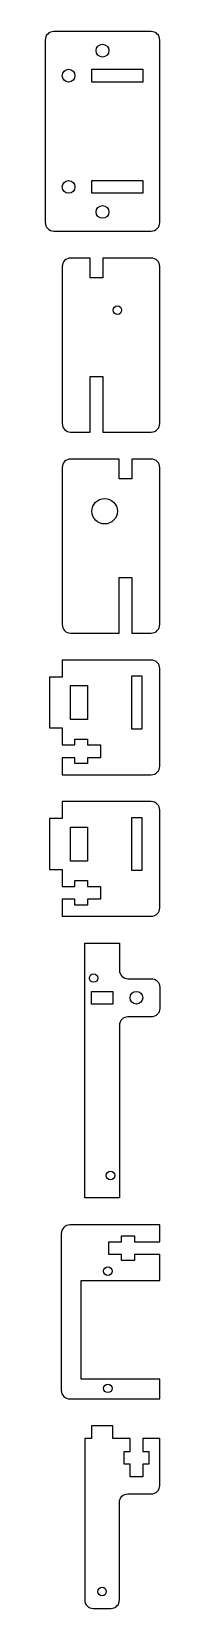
# Model space of a CAD drawing. Header units: millimetres. Extents: x -33 to -6, y -378 to -6.
import ezdxf

# ---------------------------------------------------------------- set-up
doc = ezdxf.new("R2010")
doc.units = ezdxf.units.MM
doc.layers.get('0').update_dxf_attribs({"linetype": 'CONTINUOUS'})

msp = doc.modelspace()

# ---------------------------------------------------------------- linework, layer by layer
for points in [[(-8.35, -53.35, 0.414214), (-6.35, -51.35), (-6.35, -8.35, 0.414214), (-8.35, -6.35), (-31.35, -6.35, 0.414214), (-33.35, -8.35), (-33.35, -51.35, 0.414214), (-31.35, -53.35)], [(-6.35, -61.7, 0.414214), (-8.35, -59.7), (-19.75, -59.7), (-19.75, -64.4), (-22.75, -64.4), (-22.75, -59.7), (-27.35, -59.7, 0.414214), (-29.35, -61.7), (-29.35, -98.7, 0.414214), (-27.35, -100.7), (-22.75, -100.7), (-22.75, -87.6), (-19.75, -87.6), (-19.75, -100.7), (-8.35, -100.7, 0.414214), (-6.35, -98.7)], [(-27.35, -107.05, 0.414214), (-29.35, -109.05), (-29.35, -146.05, 0.414214), (-27.35, -148.05), (-15.95, -148.05), (-15.95, -134.95), (-12.95, -134.95), (-12.95, -148.05), (-8.35, -148.05, 0.414214), (-6.35, -146.05), (-6.35, -109.05, 0.414214), (-8.35, -107.05), (-12.95, -107.05), (-12.95, -111.75), (-15.95, -111.75), (-15.95, -107.05)], [(-6.35, -156.4, 0.414214), (-8.35, -154.4), (-29.35, -154.4), (-29.35, -158.4), (-32.35, -158.4), (-32.35, -170.4), (-29.35, -170.4), (-29.35, -174.4), (-26.35, -174.4), (-26.35, -173), (-23.35, -173), (-23.35, -174.4), (-20.35, -174.4), (-20.35, -177.4), (-23.35, -177.4), (-23.35, -178.8), (-26.35, -178.8), (-26.35, -177.4), (-29.35, -177.4), (-29.35, -181.4), (-8.35, -181.4, 0.414214), (-6.35, -179.4)], [(-6.35, -189.75, 0.414214), (-8.35, -187.75), (-29.35, -187.75), (-29.35, -191.75), (-32.35, -191.75), (-32.35, -203.75), (-29.35, -203.75), (-29.35, -207.75), (-26.35, -207.75), (-26.35, -206.35), (-23.35, -206.35), (-23.35, -207.75), (-20.35, -207.75), (-20.35, -210.75), (-23.35, -210.75), (-23.35, -212.15), (-26.35, -212.15), (-26.35, -210.75), (-29.35, -210.75), (-29.35, -214.75), (-8.35, -214.75, 0.414214), (-6.35, -212.75)], [(-13.85, -238.45, 0.414214), (-15.85, -240.45), (-15.85, -281.1), (-24.05, -281.1), (-24.05, -221.1), (-15.85, -221.1), (-15.85, -227.45, 0.414214), (-13.85, -229.45), (-8.35, -229.45, -0.414214), (-6.35, -231.45), (-6.35, -236.45, -0.414214), (-8.35, -238.45)], [(-29.55, -326.45, 0.414214), (-27.55, -328.45), (-6.35, -328.45), (-6.35, -323.75), (-24.85, -323.75), (-24.85, -300.55), (-6.35, -300.55), (-6.35, -294.45), (-12.35, -294.45), (-12.35, -295.85), (-15.35, -295.85), (-15.35, -294.45), (-18.35, -294.45), (-18.35, -291.45), (-15.35, -291.45), (-15.35, -290.05), (-12.35, -290.05), (-12.35, -291.45), (-6.35, -291.45), (-6.35, -287.45), (-27.55, -287.45, 0.414214), (-29.55, -289.45)], [(-8.35, -350.8, 0.414214), (-6.35, -348.8), (-6.35, -337.8), (-10.35, -337.8), (-10.35, -340.8), (-8.95, -340.8), (-8.95, -343.8), (-10.35, -343.8), (-10.35, -346.8), (-13.35, -346.8), (-13.35, -343.8), (-14.75, -343.8), (-14.75, -340.8), (-13.35, -340.8), (-13.35, -337.8), (-17.45, -337.8), (-17.45, -334.8), (-22.45, -334.8), (-22.45, -337.8), (-24.05, -337.8), (-24.05, -375.8, 0.414214), (-22.05, -377.8), (-17.85, -377.8, 0.414214), (-15.85, -375.8), (-15.85, -352.8, -0.414214), (-13.85, -350.8)]]:
    msp.add_lwpolyline(points, format="xyb", close=True)
for points in [[(-10.35, -18.25), (-22.35, -18.25), (-22.35, -15.25), (-10.35, -15.25)], [(-22.35, -44.45), (-22.35, -41.45), (-10.35, -41.45), (-10.35, -44.45)], [(-10.55, -158.15), (-10.55, -170.65), (-12.95, -170.65), (-12.95, -158.15)], [(-23.35, -168.4), (-27.35, -168.4), (-27.35, -160.4), (-23.35, -160.4)], [(-10.55, -191.5), (-10.55, -204), (-12.95, -204), (-12.95, -191.5)], [(-23.35, -201.75), (-27.35, -201.75), (-27.35, -193.75), (-23.35, -193.75)], [(-17.45, -232.45), (-17.45, -235.45), (-22.45, -235.45), (-22.45, -232.45)]]:
    msp.add_lwpolyline(points, close=True)
for centre, radius in [((-19.85, -10.85), 1.5), ((-27.85, -16.75), 1.5), ((-27.85, -42.95), 1.5), ((-19.85, -48.85), 1.5), ((-16.35, -72), 1), ((-19.35, -119.35), 3), ((-21.95, -229.3), 1), ((-11.85, -233.95), 1.5), ((-17.95, -275.8), 1), ((-18.6, -298.35), 1), ((-18.6, -325.95), 1), ((-19.95, -373.8), 1)]:
    msp.add_circle(centre, radius)

doc.saveas('drawing.dxf')
